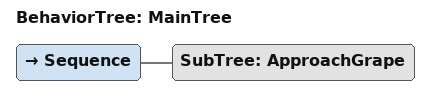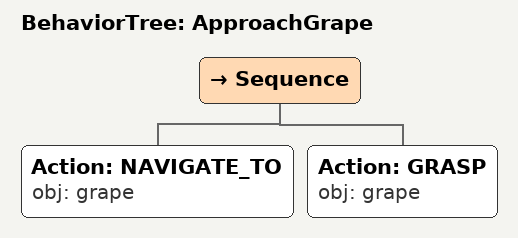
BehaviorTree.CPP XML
<root main_tree_to_execute="MainTree">
  <BehaviorTree ID="MainTree">
    <Sequence>
      <!-- Execute subtree ApproachGrape -->
      <SubTree ID="ApproachGrape" />
    </Sequence>
  </BehaviorTree>
  <!-- Subtree definition ApproachGrape -->
  <BehaviorTree ID="ApproachGrape">
    <Sequence>
      <!-- Navigate to grape -->
      <Action ID="NAVIGATE_TO" obj="grape" />
      <!-- Grasp grape -->
      <Action ID="GRASP" obj="grape" />
    </Sequence>
  </BehaviorTree>
</root>
